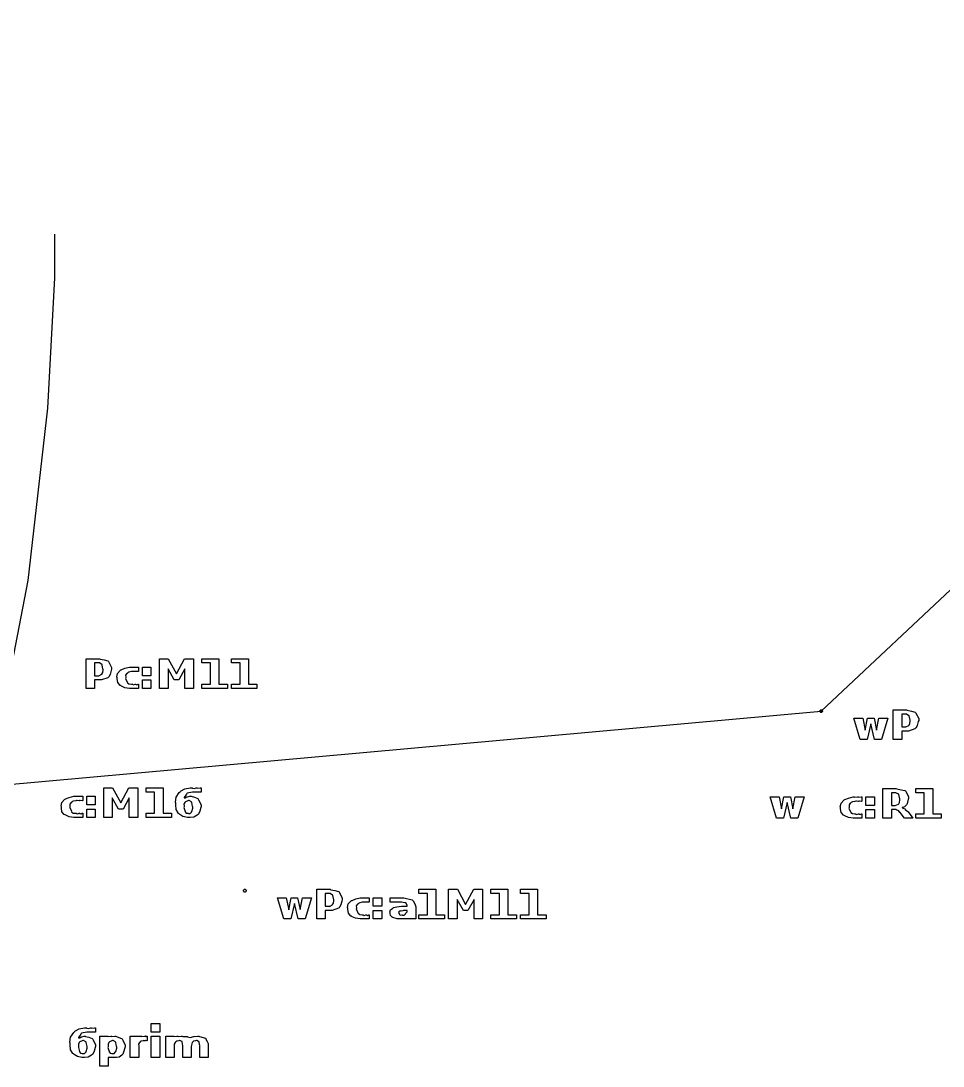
# Model space of a CAD drawing. Extents: x 0 to 25.1, y 0 to 22.3.
# Drawn here: x 9.317 to 11.875, y 17.159 to 20.059 of the extents above; entities that cross this region are included whole.
import ezdxf

# ---------------------------------------------------------------- set-up
doc = ezdxf.new("R2010")
doc.units = 0
doc.layers.get('0').update_dxf_attribs({"linetype": 'CONTINUOUS'})

msp = doc.modelspace()

# ---------------------------------------------------------------- linework, layer by layer
at = {"color": 0}
for p, q in [((11.5368, 18.1442), (13.5736, 20.059)), ((9.4101, 19.4671), (9.4101, 19.3464)), ((9.4101, 19.3464), (9.3915, 18.9842)), ((9.3915, 18.9842), (9.3363, 18.5061)), ((9.3363, 18.5061), (9.2451, 18.035)), ((9.1437, 17.9278), (11.5369, 18.1443))]:
    msp.add_line(p, q, dxfattribs=at)
at = {"color": 9}
for p, q in [((9.4979, 18.2897), (9.535, 18.2897)), ((9.4979, 18.2072), (9.4979, 18.2897)), ((9.5216, 18.2779), (9.5216, 18.2425)), ((9.5329, 18.2779), (9.5216, 18.2779)), ((9.535, 18.2779), (9.5329, 18.2779)), ((9.535, 18.2897), (9.5372, 18.2886)), ((9.5414, 18.2733), (9.535, 18.2779)), ((9.5372, 18.2886), (9.5485, 18.2861)), ((9.542, 18.2733), (9.5414, 18.2733)), ((9.5425, 18.2726), (9.542, 18.2733)), ((9.5449, 18.2608), (9.5425, 18.2726)), ((9.5485, 18.2861), (9.5585, 18.2833)), ((9.5585, 18.2833), (9.56, 18.2821)), ((9.56, 18.2821), (9.5611, 18.2804)), ((9.5611, 18.2804), (9.5687, 18.2654)), ((9.7017, 18.2897), (9.7262, 18.2897)), ((9.7017, 18.2072), (9.7017, 18.2897)), ((9.7262, 18.2897), (9.749, 18.2478)), ((9.749, 18.2478), (9.7715, 18.2897)), ((9.7715, 18.2897), (9.7961, 18.2897)), ((9.7961, 18.2897), (9.7961, 18.2072)), ((9.8192, 18.2779), (9.8192, 18.2897)), ((9.8192, 18.2897), (9.8428, 18.2897)), ((9.8428, 18.2779), (9.8192, 18.2779)), ((9.8428, 18.2897), (9.8665, 18.2897)), ((9.8428, 18.2189), (9.8428, 18.2779)), ((9.8665, 18.2897), (9.8665, 18.2189)), ((9.9013, 18.2779), (9.9013, 18.2897)), ((9.9013, 18.2897), (9.925, 18.2897)), ((9.925, 18.2779), (9.9013, 18.2779)), ((9.925, 18.2897), (9.9486, 18.2897)), ((9.925, 18.2189), (9.925, 18.2779)), ((9.9486, 18.2897), (9.9486, 18.2189)), ((9.5216, 18.2425), (9.5329, 18.2425)), ((9.5329, 18.2425), (9.5333, 18.2421)), ((9.5333, 18.2421), (9.5414, 18.2464)), ((9.5414, 18.2464), (9.542, 18.2471)), ((9.542, 18.2471), (9.5444, 18.2512)), ((9.542, 18.2471), (9.542, 18.2471)), ((9.5444, 18.2512), (9.5452, 18.2581)), ((9.5452, 18.2604), (9.5449, 18.2608)), ((9.5452, 18.2581), (9.5452, 18.2604)), ((9.56, 18.2385), (9.5582, 18.2369)), ((9.5614, 18.2397), (9.56, 18.2385)), ((9.5648, 18.2462), (9.5614, 18.2397)), ((9.5676, 18.2571), (9.5648, 18.2462)), ((9.5687, 18.2604), (9.5676, 18.2571)), ((9.5687, 18.2654), (9.5687, 18.2604)), ((9.5835, 18.2389), (9.5855, 18.2489)), ((9.5845, 18.2367), (9.5835, 18.2389)), ((9.5855, 18.2489), (9.5929, 18.2571)), ((9.5929, 18.2571), (9.5947, 18.2585)), ((9.5947, 18.2585), (9.5957, 18.2589)), ((9.5957, 18.2589), (9.606, 18.2631)), ((9.606, 18.2631), (9.6188, 18.2663)), ((9.6113, 18.2488), (9.6077, 18.244)), ((9.6077, 18.244), (9.6081, 18.2386)), ((9.6081, 18.2386), (9.6081, 18.2367)), ((9.6129, 18.2494), (9.6113, 18.2488)), ((9.6137, 18.2503), (9.6129, 18.2494)), ((9.6171, 18.2524), (9.6137, 18.2503)), ((9.624, 18.2539), (9.6171, 18.2524)), ((9.6188, 18.2663), (9.6231, 18.2663)), ((9.6231, 18.2663), (9.6232, 18.266)), ((9.6232, 18.266), (9.6308, 18.2663)), ((9.6264, 18.2543), (9.624, 18.2539)), ((9.6281, 18.2543), (9.6264, 18.2543)), ((9.6336, 18.2539), (9.6281, 18.2543)), ((9.6308, 18.2663), (9.6333, 18.2663)), ((9.6333, 18.2663), (9.6337, 18.266)), ((9.6348, 18.2543), (9.6336, 18.2539)), ((9.6337, 18.266), (9.6411, 18.2663)), ((9.6368, 18.2543), (9.6348, 18.2543)), ((9.6426, 18.2539), (9.6368, 18.2543)), ((9.6411, 18.2663), (9.6435, 18.2663)), ((9.6435, 18.2543), (9.6426, 18.2539)), ((9.6435, 18.2663), (9.6435, 18.2543)), ((9.6545, 18.2663), (9.6781, 18.2663)), ((9.6545, 18.2425), (9.6545, 18.2663)), ((9.6781, 18.2425), (9.6545, 18.2425)), ((9.6781, 18.2663), (9.6781, 18.2425)), ((9.7427, 18.2308), (9.7253, 18.2617)), ((9.7253, 18.2617), (9.7253, 18.2072)), ((9.7724, 18.2617), (9.7553, 18.2308)), ((9.7724, 18.2072), (9.7724, 18.2617)), ((9.535, 18.2308), (9.5216, 18.2308)), ((9.5216, 18.2308), (9.5216, 18.2072)), ((9.5408, 18.2308), (9.535, 18.2308)), ((9.5582, 18.2369), (9.5408, 18.2308)), ((9.5845, 18.2333), (9.5845, 18.2367)), ((9.586, 18.2233), (9.5845, 18.2333)), ((9.5923, 18.2157), (9.586, 18.2233)), ((9.5947, 18.215), (9.5923, 18.2157)), ((9.5964, 18.2138), (9.5947, 18.215)), ((9.6059, 18.2092), (9.5964, 18.2138)), ((9.6081, 18.2367), (9.6075, 18.2351)), ((9.6075, 18.2351), (9.6121, 18.2244)), ((9.6121, 18.2244), (9.6129, 18.2237)), ((9.6129, 18.2237), (9.6127, 18.2231)), ((9.6127, 18.2231), (9.6171, 18.2197)), ((9.6171, 18.2197), (9.624, 18.2189)), ((9.624, 18.2189), (9.6264, 18.2189)), ((9.6264, 18.2189), (9.6263, 18.2188)), ((9.6263, 18.2188), (9.6295, 18.2175)), ((9.6295, 18.2175), (9.634, 18.2189)), ((9.634, 18.2189), (9.6355, 18.2189)), ((9.6355, 18.2189), (9.6355, 18.2185)), ((9.6355, 18.2185), (9.6387, 18.2175)), ((9.6387, 18.2175), (9.6423, 18.2189)), ((9.6423, 18.2189), (9.6435, 18.2189)), ((9.6435, 18.2189), (9.6435, 18.2072)), ((9.6545, 18.2308), (9.6781, 18.2308)), ((9.6545, 18.2072), (9.6545, 18.2308)), ((9.6781, 18.2308), (9.6781, 18.2072)), ((9.7553, 18.2308), (9.7427, 18.2308)), ((9.8192, 18.2189), (9.8428, 18.2189)), ((9.8192, 18.2072), (9.8192, 18.2189)), ((9.8665, 18.2189), (9.8899, 18.2189)), ((9.8899, 18.2189), (9.8899, 18.2072)), ((9.9013, 18.2189), (9.925, 18.2189)), ((9.9013, 18.2072), (9.9013, 18.2189)), ((9.9486, 18.2189), (9.9721, 18.2189)), ((9.9721, 18.2189), (9.9721, 18.2072)), ((9.5216, 18.2072), (9.4979, 18.2072)), ((9.6188, 18.2072), (9.6059, 18.2092)), ((9.6231, 18.2072), (9.6188, 18.2072)), ((9.625, 18.2072), (9.6231, 18.2072)), ((9.6308, 18.2072), (9.625, 18.2072)), ((9.6333, 18.2072), (9.6308, 18.2072)), ((9.6352, 18.2072), (9.6333, 18.2072)), ((9.6409, 18.2072), (9.6352, 18.2072)), ((9.6435, 18.2072), (9.6409, 18.2072)), ((9.6781, 18.2072), (9.6545, 18.2072)), ((9.7253, 18.2072), (9.7017, 18.2072)), ((9.7961, 18.2072), (9.7724, 18.2072)), ((9.8899, 18.2072), (9.8192, 18.2072)), ((9.9721, 18.2072), (9.9013, 18.2072)), ((11.6273, 18.1244), (11.6521, 18.1244)), ((11.6453, 18.0654), (11.6273, 18.1244)), ((11.6521, 18.1244), (11.6592, 18.0912)), ((11.6592, 18.0912), (11.6655, 18.1244)), ((11.6655, 18.1244), (11.6835, 18.1244)), ((11.6835, 18.1244), (11.6901, 18.0915)), ((11.6901, 18.0915), (11.697, 18.1244)), ((11.697, 18.1244), (11.7217, 18.1244)), ((11.7217, 18.1244), (11.7039, 18.0654)), ((11.7364, 18.1479), (11.7735, 18.1479)), ((11.7364, 18.0654), (11.7364, 18.1479)), ((11.7601, 18.1361), (11.7601, 18.1008)), ((11.7714, 18.1361), (11.7601, 18.1361)), ((11.7735, 18.1361), (11.7714, 18.1361)), ((11.7735, 18.1479), (11.7757, 18.1468)), ((11.7799, 18.1315), (11.7735, 18.1361)), ((11.7757, 18.1468), (11.787, 18.1443)), ((11.7805, 18.1317), (11.7799, 18.1315)), ((11.781, 18.1308), (11.7805, 18.1317)), ((11.7834, 18.119), (11.781, 18.1308)), ((11.787, 18.1443), (11.797, 18.1417)), ((11.797, 18.1417), (11.7985, 18.1403)), ((11.7985, 18.1403), (11.7996, 18.1386)), ((11.7996, 18.1386), (11.8072, 18.1236)), ((11.8072, 18.1236), (11.8072, 18.1186)), ((11.6746, 18.1086), (11.6644, 18.0654)), ((11.6851, 18.0654), (11.6746, 18.1086)), ((11.7601, 18.1008), (11.7714, 18.1008)), ((11.7714, 18.1008), (11.7717, 18.1004)), ((11.7717, 18.1004), (11.7799, 18.1046)), ((11.7967, 18.0951), (11.7793, 18.089)), ((11.7799, 18.1046), (11.7805, 18.1054)), ((11.7805, 18.1054), (11.7829, 18.1094)), ((11.7805, 18.1054), (11.7805, 18.1054)), ((11.7829, 18.1094), (11.7837, 18.1164)), ((11.7837, 18.1186), (11.7834, 18.119)), ((11.7837, 18.1164), (11.7837, 18.1186)), ((11.7985, 18.0967), (11.7967, 18.0951)), ((11.7999, 18.0979), (11.7985, 18.0967)), ((11.8033, 18.1046), (11.7999, 18.0979)), ((11.8061, 18.1153), (11.8033, 18.1046)), ((11.8072, 18.1186), (11.8061, 18.1153)), ((11.6644, 18.0654), (11.6453, 18.0654)), ((11.7039, 18.0654), (11.6851, 18.0654)), ((11.7601, 18.0654), (11.7364, 18.0654)), ((11.7735, 18.089), (11.7601, 18.089)), ((11.7601, 18.089), (11.7601, 18.0654)), ((11.7793, 18.089), (11.7735, 18.089)), ((9.547, 17.9314), (9.5715, 17.9314)), ((9.547, 17.849), (9.547, 17.9314)), ((9.5715, 17.9314), (9.5943, 17.8896)), ((9.5943, 17.8896), (9.6169, 17.9314)), ((9.6169, 17.9314), (9.6414, 17.9314)), ((9.6414, 17.9314), (9.6414, 17.849)), ((9.6645, 17.9197), (9.6645, 17.9314)), ((9.6645, 17.9314), (9.6882, 17.9314)), ((9.6882, 17.9197), (9.6645, 17.9197)), ((9.6882, 17.9314), (9.7118, 17.9314)), ((9.6882, 17.8607), (9.6882, 17.9197)), ((9.7118, 17.9314), (9.7118, 17.8607)), ((9.7567, 17.9183), (9.7588, 17.9201)), ((9.7588, 17.9201), (9.76, 17.9219)), ((9.76, 17.9219), (9.7719, 17.9283)), ((9.7719, 17.9283), (9.7869, 17.9314)), ((9.793, 17.9196), (9.7787, 17.9162)), ((9.7869, 17.9314), (9.792, 17.9314)), ((9.792, 17.9314), (9.7929, 17.9304)), ((9.7929, 17.9304), (9.7984, 17.9299)), ((9.7952, 17.9197), (9.793, 17.9196)), ((9.7976, 17.9197), (9.7952, 17.9197)), ((9.8046, 17.9196), (9.7976, 17.9197)), ((9.7984, 17.9299), (9.8033, 17.9314)), ((9.8033, 17.9314), (9.805, 17.9314)), ((9.8057, 17.9197), (9.8046, 17.9196)), ((9.805, 17.9314), (9.806, 17.9303)), ((9.8066, 17.9197), (9.8057, 17.9197)), ((9.806, 17.9303), (9.8145, 17.9314)), ((9.8096, 17.9196), (9.8066, 17.9197)), ((9.8154, 17.9196), (9.8096, 17.9196)), ((9.8145, 17.9314), (9.8174, 17.9314)), ((9.8174, 17.9197), (9.8154, 17.9196)), ((9.8174, 17.9314), (9.8174, 17.9197)), ((11.708, 17.8471), (11.708, 17.9296)), ((11.708, 17.9296), (11.744, 17.9296)), ((11.744, 17.9296), (11.7465, 17.9285)), ((11.7465, 17.9285), (11.7588, 17.9262)), ((11.7588, 17.9262), (11.7689, 17.924)), ((11.7689, 17.924), (11.7703, 17.9229)), ((11.7703, 17.9229), (11.7713, 17.9212)), ((11.7713, 17.9212), (11.7788, 17.9069)), ((11.7989, 17.9179), (11.7989, 17.9296)), ((11.7989, 17.9296), (11.8226, 17.9296)), ((11.8226, 17.9296), (11.8462, 17.9296)), ((11.8462, 17.9296), (11.8462, 17.8589)), ((9.4288, 17.8807), (9.4308, 17.8907)), ((9.4308, 17.8907), (9.4383, 17.8989)), ((9.4383, 17.8989), (9.44, 17.9001)), ((9.44, 17.9001), (9.441, 17.9007)), ((9.441, 17.9007), (9.4513, 17.9049)), ((9.4513, 17.9049), (9.4641, 17.9081)), ((9.4566, 17.8906), (9.4531, 17.8857)), ((9.4582, 17.8913), (9.4566, 17.8906)), ((9.459, 17.8921), (9.4582, 17.8913)), ((9.4625, 17.8942), (9.459, 17.8921)), ((9.4694, 17.8956), (9.4625, 17.8942)), ((9.4641, 17.9081), (9.4684, 17.9081)), ((9.4684, 17.9081), (9.4685, 17.9078)), ((9.4685, 17.9078), (9.4761, 17.9081)), ((9.4717, 17.8961), (9.4694, 17.8956)), ((9.4735, 17.8961), (9.4717, 17.8961)), ((9.4789, 17.8956), (9.4735, 17.8961)), ((9.4761, 17.9081), (9.4786, 17.9081)), ((9.4786, 17.9081), (9.4791, 17.9078)), ((9.4801, 17.8961), (9.4789, 17.8956)), ((9.4791, 17.9078), (9.4864, 17.9081)), ((9.4821, 17.8961), (9.4801, 17.8961)), ((9.488, 17.8956), (9.4821, 17.8961)), ((9.4864, 17.9081), (9.4888, 17.9081)), ((9.4888, 17.8961), (9.488, 17.8956)), ((9.4888, 17.9081), (9.4888, 17.8961)), ((9.4998, 17.9081), (9.5234, 17.9081)), ((9.4998, 17.8843), (9.4998, 17.9081)), ((9.5234, 17.9081), (9.5234, 17.8843)), ((9.588, 17.8726), (9.5706, 17.9035)), ((9.5706, 17.9035), (9.5706, 17.849)), ((9.6177, 17.9035), (9.6006, 17.8726)), ((9.6177, 17.849), (9.6177, 17.9035)), ((9.7457, 17.8914), (9.7482, 17.9053)), ((9.7466, 17.8892), (9.7457, 17.8914)), ((9.7482, 17.9053), (9.7567, 17.9183)), ((9.7719, 17.891), (9.7696, 17.8861)), ((9.7705, 17.9046), (9.7703, 17.9032)), ((9.7703, 17.9032), (9.7733, 17.9037)), ((9.7703, 17.9032), (9.7703, 17.9032)), ((9.7765, 17.914), (9.7705, 17.9046)), ((9.7731, 17.8917), (9.7719, 17.891)), ((9.7736, 17.8925), (9.7731, 17.8917)), ((9.7733, 17.9037), (9.7778, 17.9065)), ((9.7805, 17.8956), (9.7736, 17.8925)), ((9.7777, 17.9156), (9.7765, 17.914)), ((9.7787, 17.9162), (9.7777, 17.9156)), ((9.7778, 17.9065), (9.7785, 17.9067)), ((9.7785, 17.9067), (9.7791, 17.9068)), ((9.7791, 17.9068), (9.7858, 17.9081)), ((9.782, 17.8961), (9.7805, 17.8956)), ((9.7841, 17.8961), (9.782, 17.8961)), ((9.7904, 17.8924), (9.7841, 17.8961)), ((9.7858, 17.9081), (9.7881, 17.9081)), ((9.7881, 17.9081), (9.7893, 17.9078)), ((9.7893, 17.9078), (9.7986, 17.9056)), ((9.7909, 17.8917), (9.7904, 17.8924)), ((9.7914, 17.891), (9.7909, 17.8917)), ((9.7936, 17.8799), (9.7914, 17.891)), ((9.7986, 17.9056), (9.808, 17.9015)), ((9.808, 17.9015), (9.8094, 17.9001)), ((9.8094, 17.9001), (9.8103, 17.8981)), ((9.8103, 17.8981), (9.8174, 17.8844)), ((11.3952, 17.9061), (11.42, 17.9061)), ((11.4133, 17.8471), (11.3952, 17.9061)), ((11.42, 17.9061), (11.4271, 17.8729)), ((11.4271, 17.8729), (11.4334, 17.9061)), ((11.4334, 17.9061), (11.4514, 17.9061)), ((11.4514, 17.9061), (11.458, 17.8732)), ((11.458, 17.8732), (11.4649, 17.9061)), ((11.4649, 17.9061), (11.4896, 17.9061)), ((11.4896, 17.9061), (11.4718, 17.8471)), ((11.5918, 17.8887), (11.5993, 17.8971)), ((11.5993, 17.8971), (11.601, 17.8983)), ((11.601, 17.8983), (11.6021, 17.8989)), ((11.6021, 17.8989), (11.6123, 17.9031)), ((11.6123, 17.9031), (11.6252, 17.9061)), ((11.6235, 17.8924), (11.62, 17.8903)), ((11.6304, 17.8937), (11.6235, 17.8924)), ((11.6252, 17.9061), (11.6294, 17.9061)), ((11.6294, 17.9061), (11.6296, 17.9058)), ((11.6296, 17.9058), (11.6371, 17.9061)), ((11.6327, 17.8942), (11.6304, 17.8937)), ((11.6345, 17.8942), (11.6327, 17.8942)), ((11.6399, 17.8937), (11.6345, 17.8942)), ((11.6371, 17.9061), (11.6397, 17.9061)), ((11.6397, 17.9061), (11.6401, 17.9058)), ((11.6412, 17.8942), (11.6399, 17.8937)), ((11.6401, 17.9058), (11.6474, 17.9061)), ((11.6431, 17.8942), (11.6412, 17.8942)), ((11.649, 17.8937), (11.6431, 17.8942)), ((11.6474, 17.9061), (11.6498, 17.9061)), ((11.6498, 17.8942), (11.649, 17.8937)), ((11.6498, 17.9061), (11.6498, 17.8942)), ((11.6608, 17.9061), (11.6845, 17.9061)), ((11.6608, 17.8825), (11.6608, 17.9061)), ((11.6845, 17.9061), (11.6845, 17.8825)), ((11.7414, 17.9179), (11.7317, 17.9179)), ((11.7317, 17.9179), (11.7317, 17.8825)), ((11.7439, 17.9179), (11.7414, 17.9179)), ((11.7515, 17.9135), (11.7439, 17.9179)), ((11.7521, 17.9138), (11.7515, 17.9135)), ((11.7526, 17.9131), (11.7521, 17.9138)), ((11.7521, 17.8867), (11.7544, 17.8907)), ((11.755, 17.901), (11.7526, 17.9131)), ((11.7544, 17.8907), (11.7553, 17.8979)), ((11.7553, 17.9003), (11.755, 17.901)), ((11.7553, 17.8979), (11.7553, 17.9003)), ((11.776, 17.8914), (11.7751, 17.8868)), ((11.7777, 17.8997), (11.776, 17.8914)), ((11.7788, 17.9022), (11.7777, 17.8997)), ((11.7788, 17.9069), (11.7788, 17.9022)), ((11.8226, 17.9179), (11.7989, 17.9179)), ((11.8226, 17.8589), (11.8226, 17.9179)), ((9.4298, 17.8785), (9.4288, 17.8807)), ((9.4298, 17.8751), (9.4298, 17.8785)), ((9.4313, 17.8651), (9.4298, 17.8751)), ((9.4376, 17.8574), (9.4313, 17.8651)), ((9.4534, 17.8785), (9.4528, 17.8769)), ((9.4528, 17.8769), (9.4574, 17.8663)), ((9.4531, 17.8857), (9.4534, 17.8803)), ((9.4534, 17.8803), (9.4534, 17.8785)), ((9.4574, 17.8663), (9.4582, 17.8654)), ((9.4582, 17.8654), (9.4581, 17.8649)), ((9.4581, 17.8649), (9.4624, 17.8615)), ((9.5234, 17.8843), (9.4998, 17.8843)), ((9.4998, 17.8726), (9.5234, 17.8726)), ((9.4998, 17.849), (9.4998, 17.8726)), ((9.5234, 17.8726), (9.5234, 17.849)), ((9.6006, 17.8726), (9.588, 17.8726)), ((9.7466, 17.8846), (9.7466, 17.8892)), ((9.748, 17.8708), (9.7466, 17.8846)), ((9.754, 17.8603), (9.748, 17.8708)), ((9.7696, 17.8861), (9.7703, 17.8804)), ((9.7703, 17.8785), (9.7696, 17.8768)), ((9.7696, 17.8768), (9.7726, 17.8658)), ((9.7703, 17.8804), (9.7703, 17.8785)), ((9.7726, 17.8658), (9.7731, 17.865)), ((9.7731, 17.865), (9.7729, 17.8644)), ((9.7729, 17.8644), (9.7755, 17.8615)), ((9.7866, 17.8603), (9.7904, 17.8643)), ((9.7904, 17.8643), (9.7909, 17.865)), ((9.7909, 17.865), (9.7913, 17.8656)), ((9.7913, 17.8656), (9.7939, 17.8753)), ((9.7939, 17.8785), (9.7936, 17.8799)), ((9.7939, 17.8753), (9.7939, 17.8785)), ((9.8134, 17.8667), (9.8096, 17.8586)), ((9.8163, 17.8772), (9.8134, 17.8667)), ((9.8174, 17.8797), (9.8163, 17.8772)), ((9.8174, 17.8844), (9.8174, 17.8797)), ((11.4425, 17.8903), (11.4323, 17.8471)), ((11.453, 17.8471), (11.4425, 17.8903)), ((11.5898, 17.8788), (11.5918, 17.8887)), ((11.5908, 17.8767), (11.5898, 17.8788)), ((11.5908, 17.8733), (11.5908, 17.8767)), ((11.5923, 17.8633), (11.5908, 17.8733)), ((11.5986, 17.8556), (11.5923, 17.8633)), ((11.6145, 17.8767), (11.6138, 17.8751)), ((11.6138, 17.8751), (11.6184, 17.8644)), ((11.6176, 17.8887), (11.6141, 17.8839)), ((11.6141, 17.8839), (11.6145, 17.8785)), ((11.6145, 17.8785), (11.6145, 17.8767)), ((11.6193, 17.8894), (11.6176, 17.8887)), ((11.6184, 17.8644), (11.6193, 17.8636)), ((11.6193, 17.8636), (11.6191, 17.8629)), ((11.6191, 17.8629), (11.6234, 17.8597)), ((11.62, 17.8903), (11.6193, 17.8894)), ((11.6845, 17.8825), (11.6608, 17.8825)), ((11.6608, 17.8708), (11.6845, 17.8708)), ((11.6608, 17.8471), (11.6608, 17.8708)), ((11.6845, 17.8708), (11.6845, 17.8471)), ((11.7317, 17.8825), (11.7414, 17.8825)), ((11.7317, 17.8708), (11.7317, 17.8471)), ((11.7443, 17.8708), (11.7317, 17.8708)), ((11.7414, 17.8825), (11.7423, 17.8819)), ((11.7423, 17.8819), (11.7515, 17.886)), ((11.7448, 17.8708), (11.7443, 17.8708)), ((11.7465, 17.8693), (11.7448, 17.8708)), ((11.7496, 17.8688), (11.7465, 17.8693)), ((11.7505, 17.869), (11.7496, 17.8688)), ((11.7509, 17.8688), (11.7505, 17.869)), ((11.755, 17.8632), (11.7509, 17.8688)), ((11.7515, 17.886), (11.7521, 17.8867)), ((11.7521, 17.8867), (11.7521, 17.8867)), ((11.756, 17.8625), (11.755, 17.8632)), ((11.7675, 17.8471), (11.756, 17.8625)), ((11.7628, 17.8771), (11.7614, 17.8767)), ((11.7614, 17.8767), (11.7614, 17.8757)), ((11.7614, 17.8757), (11.7692, 17.8735)), ((11.7678, 17.879), (11.7628, 17.8771)), ((11.773, 17.8839), (11.7678, 17.879)), ((11.7692, 17.8735), (11.7699, 17.8729)), ((11.7699, 17.8729), (11.7701, 17.8717)), ((11.7701, 17.8717), (11.7732, 17.8681)), ((11.7744, 17.8857), (11.773, 17.8839)), ((11.7732, 17.8681), (11.777, 17.8658)), ((11.7751, 17.8868), (11.7744, 17.8857)), ((11.777, 17.8658), (11.7777, 17.8649)), ((11.7777, 17.8649), (11.7907, 17.8471)), ((9.44, 17.8568), (9.4376, 17.8574)), ((9.4417, 17.8554), (9.44, 17.8568)), ((9.4512, 17.851), (9.4417, 17.8554)), ((9.4641, 17.849), (9.4512, 17.851)), ((9.4624, 17.8615), (9.4694, 17.8607)), ((9.4684, 17.849), (9.4641, 17.849)), ((9.4703, 17.849), (9.4684, 17.849)), ((9.4694, 17.8607), (9.4717, 17.8607)), ((9.4761, 17.849), (9.4703, 17.849)), ((9.4717, 17.8607), (9.4716, 17.8606)), ((9.4716, 17.8606), (9.4748, 17.8592)), ((9.4748, 17.8592), (9.4793, 17.8607)), ((9.4786, 17.849), (9.4761, 17.849)), ((9.4805, 17.849), (9.4786, 17.849)), ((9.4793, 17.8607), (9.4808, 17.8607)), ((9.4863, 17.849), (9.4805, 17.849)), ((9.4808, 17.8607), (9.4809, 17.8603)), ((9.4809, 17.8603), (9.4841, 17.8592)), ((9.4841, 17.8592), (9.4876, 17.8607)), ((9.4888, 17.849), (9.4863, 17.849)), ((9.4876, 17.8607), (9.4888, 17.8607)), ((9.4888, 17.8607), (9.4888, 17.849)), ((9.5234, 17.849), (9.4998, 17.849)), ((9.5706, 17.849), (9.547, 17.849)), ((9.6414, 17.849), (9.6177, 17.849)), ((9.6645, 17.8607), (9.6882, 17.8607)), ((9.6645, 17.849), (9.6645, 17.8607)), ((9.7353, 17.849), (9.6645, 17.849)), ((9.7118, 17.8607), (9.7353, 17.8607)), ((9.7353, 17.8607), (9.7353, 17.849)), ((9.7562, 17.8594), (9.754, 17.8603)), ((9.7578, 17.8576), (9.7562, 17.8594)), ((9.7668, 17.8515), (9.7578, 17.8576)), ((9.779, 17.849), (9.7668, 17.8515)), ((9.7755, 17.8615), (9.7804, 17.8607)), ((9.7831, 17.849), (9.779, 17.849)), ((9.7804, 17.8607), (9.782, 17.8607)), ((9.782, 17.8607), (9.7823, 17.8601)), ((9.7823, 17.8601), (9.7866, 17.8603)), ((9.7865, 17.849), (9.7831, 17.849)), ((9.7968, 17.85), (9.7865, 17.849)), ((9.8062, 17.8551), (9.7968, 17.85)), ((9.8081, 17.8572), (9.8062, 17.8551)), ((9.8096, 17.8586), (9.8081, 17.8572)), ((11.4323, 17.8471), (11.4133, 17.8471)), ((11.4718, 17.8471), (11.453, 17.8471)), ((11.601, 17.8549), (11.5986, 17.8556)), ((11.6028, 17.8536), (11.601, 17.8549)), ((11.6122, 17.849), (11.6028, 17.8536)), ((11.6251, 17.8471), (11.6122, 17.849)), ((11.6234, 17.8597), (11.6304, 17.8589)), ((11.6294, 17.8471), (11.6251, 17.8471)), ((11.6313, 17.8471), (11.6294, 17.8471)), ((11.6304, 17.8589), (11.6327, 17.8589)), ((11.6371, 17.8471), (11.6313, 17.8471)), ((11.6327, 17.8589), (11.6327, 17.8586)), ((11.6327, 17.8586), (11.6358, 17.8574)), ((11.6358, 17.8574), (11.6403, 17.8589)), ((11.6397, 17.8471), (11.6371, 17.8471)), ((11.6415, 17.8471), (11.6397, 17.8471)), ((11.6403, 17.8589), (11.6418, 17.8589)), ((11.6473, 17.8471), (11.6415, 17.8471)), ((11.6418, 17.8589), (11.6419, 17.8583)), ((11.6419, 17.8583), (11.6451, 17.8574)), ((11.6451, 17.8574), (11.6487, 17.8589)), ((11.6498, 17.8471), (11.6473, 17.8471)), ((11.6487, 17.8589), (11.6498, 17.8589)), ((11.6498, 17.8589), (11.6498, 17.8471)), ((11.6845, 17.8471), (11.6608, 17.8471)), ((11.7317, 17.8471), (11.708, 17.8471)), ((11.7907, 17.8471), (11.7675, 17.8471)), ((11.7989, 17.8589), (11.8226, 17.8589)), ((11.7989, 17.8471), (11.7989, 17.8589)), ((11.8697, 17.8471), (11.7989, 17.8471)), ((11.8462, 17.8589), (11.8697, 17.8589)), ((11.8697, 17.8589), (11.8697, 17.8471)), ((10.1378, 17.6499), (10.1749, 17.6499)), ((10.1378, 17.5675), (10.1378, 17.6499)), ((10.1615, 17.6382), (10.1615, 17.6028)), ((10.1727, 17.6382), (10.1615, 17.6382)), ((10.1749, 17.6382), (10.1727, 17.6382)), ((10.1749, 17.6499), (10.177, 17.6487)), ((10.1813, 17.6335), (10.1749, 17.6382)), ((10.177, 17.6487), (10.1884, 17.6464)), ((10.1819, 17.6336), (10.1813, 17.6335)), ((10.1824, 17.6329), (10.1819, 17.6336)), ((10.1848, 17.6211), (10.1824, 17.6329)), ((10.1884, 17.6464), (10.1984, 17.6436)), ((10.1984, 17.6436), (10.1999, 17.6424)), ((10.1999, 17.6424), (10.201, 17.6407)), ((10.201, 17.6407), (10.2086, 17.6257)), ((10.4212, 17.6382), (10.4212, 17.6499)), ((10.4212, 17.6499), (10.4449, 17.6499)), ((10.4449, 17.6382), (10.4212, 17.6382)), ((10.4449, 17.6499), (10.4685, 17.6499)), ((10.4449, 17.5792), (10.4449, 17.6382)), ((10.4685, 17.6499), (10.4685, 17.5792)), ((10.5034, 17.6499), (10.5279, 17.6499)), ((10.5034, 17.5675), (10.5034, 17.6499)), ((10.5279, 17.6499), (10.5507, 17.6081)), ((10.5507, 17.6081), (10.5732, 17.6499)), ((10.5732, 17.6499), (10.5978, 17.6499)), ((10.5978, 17.6499), (10.5978, 17.5675)), ((10.6209, 17.6382), (10.6209, 17.6499)), ((10.6209, 17.6499), (10.6445, 17.6499)), ((10.6445, 17.6382), (10.6209, 17.6382)), ((10.6445, 17.6499), (10.6682, 17.6499)), ((10.6445, 17.5792), (10.6445, 17.6382)), ((10.6682, 17.6499), (10.6682, 17.5792)), ((10.703, 17.6382), (10.703, 17.6499)), ((10.703, 17.6499), (10.7267, 17.6499)), ((10.7267, 17.6382), (10.703, 17.6382)), ((10.7267, 17.6499), (10.7503, 17.6499)), ((10.7267, 17.5792), (10.7267, 17.6382)), ((10.7503, 17.6499), (10.7503, 17.5792)), ((10.0287, 17.6265), (10.0534, 17.6265)), ((10.0467, 17.5675), (10.0287, 17.6265)), ((10.0534, 17.6265), (10.0606, 17.5932)), ((10.0606, 17.5932), (10.0669, 17.6265)), ((10.076, 17.6106), (10.0658, 17.5675)), ((10.0669, 17.6265), (10.0849, 17.6265)), ((10.0864, 17.5675), (10.076, 17.6106)), ((10.0849, 17.6265), (10.0914, 17.5935)), ((10.0914, 17.5935), (10.0984, 17.6265)), ((10.0984, 17.6265), (10.1231, 17.6265)), ((10.1231, 17.6265), (10.1053, 17.5675)), ((10.1615, 17.6028), (10.1727, 17.6028)), ((10.1727, 17.6028), (10.1731, 17.6024)), ((10.1731, 17.6024), (10.1813, 17.6067)), ((10.1813, 17.6067), (10.1819, 17.6074)), ((10.1819, 17.6074), (10.1842, 17.6114)), ((10.1819, 17.6074), (10.1819, 17.6074)), ((10.1842, 17.6114), (10.1851, 17.6183)), ((10.1851, 17.6206), (10.1848, 17.6211)), ((10.1851, 17.6183), (10.1851, 17.6206)), ((10.2047, 17.6065), (10.2013, 17.6)), ((10.2075, 17.6174), (10.2047, 17.6065)), ((10.2086, 17.6206), (10.2075, 17.6174)), ((10.2086, 17.6257), (10.2086, 17.6206)), ((10.2234, 17.5992), (10.2254, 17.6092)), ((10.2254, 17.6092), (10.2328, 17.6174)), ((10.2328, 17.6174), (10.2345, 17.6186)), ((10.2345, 17.6186), (10.2356, 17.6192)), ((10.2356, 17.6192), (10.2458, 17.6233)), ((10.2458, 17.6233), (10.2587, 17.6265)), ((10.2511, 17.609), (10.2476, 17.6042)), ((10.2476, 17.6042), (10.248, 17.5987)), ((10.2528, 17.6097), (10.2511, 17.609)), ((10.2535, 17.6106), (10.2528, 17.6097)), ((10.257, 17.6126), (10.2535, 17.6106)), ((10.2639, 17.614), (10.257, 17.6126)), ((10.2587, 17.6265), (10.263, 17.6265)), ((10.263, 17.6265), (10.2631, 17.6262)), ((10.2631, 17.6262), (10.2706, 17.6265)), ((10.2662, 17.6146), (10.2639, 17.614)), ((10.268, 17.6146), (10.2662, 17.6146)), ((10.2734, 17.614), (10.268, 17.6146)), ((10.2706, 17.6265), (10.2732, 17.6265)), ((10.2732, 17.6265), (10.2736, 17.6262)), ((10.2747, 17.6146), (10.2734, 17.614)), ((10.2736, 17.6262), (10.2809, 17.6265)), ((10.2766, 17.6146), (10.2747, 17.6146)), ((10.2825, 17.614), (10.2766, 17.6146)), ((10.2809, 17.6265), (10.2834, 17.6265)), ((10.2834, 17.6146), (10.2825, 17.614)), ((10.2834, 17.6265), (10.2834, 17.6146)), ((10.2943, 17.6265), (10.318, 17.6265)), ((10.2943, 17.6028), (10.2943, 17.6265)), ((10.318, 17.6028), (10.2943, 17.6028)), ((10.318, 17.6265), (10.318, 17.6028)), ((10.3415, 17.6146), (10.3415, 17.6265)), ((10.3415, 17.6265), (10.342, 17.6262)), ((10.3427, 17.6146), (10.3415, 17.6146)), ((10.342, 17.6262), (10.3487, 17.626)), ((10.3464, 17.6139), (10.3427, 17.6146)), ((10.3524, 17.614), (10.3464, 17.6139)), ((10.3487, 17.626), (10.3563, 17.6265)), ((10.3509, 17.599), (10.3601, 17.6014)), ((10.3543, 17.6146), (10.3524, 17.614)), ((10.3557, 17.6146), (10.3543, 17.6146)), ((10.3601, 17.6139), (10.3557, 17.6146)), ((10.3563, 17.6265), (10.3589, 17.6265)), ((10.3589, 17.6265), (10.3602, 17.6262)), ((10.3672, 17.614), (10.3601, 17.6139)), ((10.3601, 17.6014), (10.3725, 17.6028)), ((10.3602, 17.6262), (10.3726, 17.6265)), ((10.3695, 17.6146), (10.3672, 17.614)), ((10.3727, 17.6146), (10.3695, 17.6146)), ((10.3725, 17.6028), (10.3767, 17.6028)), ((10.3726, 17.6265), (10.3767, 17.6265)), ((10.3822, 17.6126), (10.3727, 17.6146)), ((10.3767, 17.6265), (10.3794, 17.6262)), ((10.3767, 17.6028), (10.3888, 17.6028)), ((10.3794, 17.6262), (10.4024, 17.6208)), ((10.3841, 17.6126), (10.3822, 17.6126)), ((10.3848, 17.6122), (10.3841, 17.6126)), ((10.3885, 17.606), (10.3848, 17.6122)), ((10.3888, 17.6061), (10.3885, 17.606)), ((10.3888, 17.6028), (10.3888, 17.6061)), ((10.4024, 17.6208), (10.4038, 17.6197)), ((10.4038, 17.6197), (10.4048, 17.6178)), ((10.4048, 17.6178), (10.4096, 17.6099)), ((10.4096, 17.6099), (10.4123, 17.6014)), ((10.4123, 17.6014), (10.4123, 17.5985)), ((10.5444, 17.5911), (10.527, 17.6219)), ((10.527, 17.6219), (10.527, 17.5675)), ((10.5741, 17.6219), (10.557, 17.5911)), ((10.5741, 17.5675), (10.5741, 17.6219)), ((10.1749, 17.5911), (10.1615, 17.5911)), ((10.1615, 17.5911), (10.1615, 17.5675)), ((10.1807, 17.5911), (10.1749, 17.5911)), ((10.198, 17.5972), (10.1807, 17.5911)), ((10.1999, 17.5987), (10.198, 17.5972)), ((10.2013, 17.6), (10.1999, 17.5987)), ((10.2243, 17.5969), (10.2234, 17.5992)), ((10.2243, 17.5936), (10.2243, 17.5969)), ((10.2259, 17.5836), (10.2243, 17.5936)), ((10.2322, 17.5758), (10.2259, 17.5836)), ((10.2345, 17.5753), (10.2322, 17.5758)), ((10.2363, 17.5739), (10.2345, 17.5753)), ((10.2457, 17.5694), (10.2363, 17.5739)), ((10.248, 17.5969), (10.2473, 17.5954)), ((10.2473, 17.5954), (10.252, 17.5847)), ((10.248, 17.5987), (10.248, 17.5969)), ((10.252, 17.5847), (10.2528, 17.5839)), ((10.2528, 17.5839), (10.2526, 17.5833)), ((10.2526, 17.5833), (10.2569, 17.58)), ((10.2569, 17.58), (10.2639, 17.5792)), ((10.2639, 17.5792), (10.2662, 17.5792)), ((10.2662, 17.5792), (10.2662, 17.579)), ((10.2662, 17.579), (10.2694, 17.5776)), ((10.2694, 17.5776), (10.2738, 17.5792)), ((10.2738, 17.5792), (10.2753, 17.5792)), ((10.2753, 17.5792), (10.2754, 17.5788)), ((10.2754, 17.5788), (10.2786, 17.5776)), ((10.2786, 17.5776), (10.2822, 17.5792)), ((10.2822, 17.5792), (10.2834, 17.5792)), ((10.2834, 17.5792), (10.2834, 17.5675)), ((10.2943, 17.5911), (10.318, 17.5911)), ((10.2943, 17.5675), (10.2943, 17.5911)), ((10.318, 17.5911), (10.318, 17.5675)), ((10.3407, 17.586), (10.3422, 17.5925)), ((10.3415, 17.5849), (10.3407, 17.586)), ((10.3415, 17.5829), (10.3415, 17.5849)), ((10.3426, 17.5771), (10.3415, 17.5829)), ((10.3422, 17.5925), (10.3486, 17.5978)), ((10.3466, 17.5726), (10.3426, 17.5771)), ((10.348, 17.5722), (10.3466, 17.5726)), ((10.3491, 17.5714), (10.348, 17.5722)), ((10.3486, 17.5978), (10.35, 17.5985)), ((10.35, 17.5985), (10.3509, 17.599)), ((10.3674, 17.5889), (10.3646, 17.5867)), ((10.3646, 17.5867), (10.3652, 17.5854)), ((10.3652, 17.585), (10.3649, 17.5847)), ((10.3649, 17.5847), (10.3673, 17.581)), ((10.3652, 17.5854), (10.3652, 17.585)), ((10.3673, 17.581), (10.3678, 17.5807)), ((10.3684, 17.5896), (10.3674, 17.5889)), ((10.3678, 17.5807), (10.3676, 17.5801)), ((10.3676, 17.5801), (10.3696, 17.5779)), ((10.369, 17.5899), (10.3684, 17.5896)), ((10.3716, 17.5896), (10.369, 17.5899)), ((10.3696, 17.5779), (10.3737, 17.5792)), ((10.3765, 17.5904), (10.3716, 17.5896)), ((10.3737, 17.5792), (10.3752, 17.5792)), ((10.3752, 17.5792), (10.3755, 17.5785)), ((10.3755, 17.5785), (10.3799, 17.5783)), ((10.378, 17.5911), (10.3765, 17.5904)), ((10.3888, 17.5911), (10.378, 17.5911)), ((10.3799, 17.5783), (10.3841, 17.5815)), ((10.3841, 17.5815), (10.3847, 17.5819)), ((10.3843, 17.5825), (10.3888, 17.5876)), ((10.3847, 17.5819), (10.3843, 17.5825)), ((10.3888, 17.5893), (10.3888, 17.5911)), ((10.3888, 17.5876), (10.3888, 17.5893)), ((10.4123, 17.5985), (10.4123, 17.5675)), ((10.4212, 17.5792), (10.4449, 17.5792)), ((10.4212, 17.5675), (10.4212, 17.5792)), ((10.4685, 17.5792), (10.492, 17.5792)), ((10.492, 17.5792), (10.492, 17.5675)), ((10.557, 17.5911), (10.5444, 17.5911)), ((10.6209, 17.5792), (10.6445, 17.5792)), ((10.6209, 17.5675), (10.6209, 17.5792)), ((10.6682, 17.5792), (10.6916, 17.5792)), ((10.6916, 17.5792), (10.6916, 17.5675)), ((10.703, 17.5792), (10.7267, 17.5792)), ((10.703, 17.5675), (10.703, 17.5792)), ((10.7503, 17.5792), (10.7738, 17.5792)), ((10.7738, 17.5792), (10.7738, 17.5675)), ((10.0658, 17.5675), (10.0467, 17.5675)), ((10.1053, 17.5675), (10.0864, 17.5675)), ((10.1615, 17.5675), (10.1378, 17.5675)), ((10.2586, 17.5675), (10.2457, 17.5694)), ((10.263, 17.5675), (10.2586, 17.5675)), ((10.2649, 17.5675), (10.263, 17.5675)), ((10.2706, 17.5675), (10.2649, 17.5675)), ((10.2732, 17.5675), (10.2706, 17.5675)), ((10.2751, 17.5675), (10.2732, 17.5675)), ((10.2808, 17.5675), (10.2751, 17.5675)), ((10.2834, 17.5675), (10.2808, 17.5675)), ((10.318, 17.5675), (10.2943, 17.5675)), ((10.3612, 17.5675), (10.3491, 17.5714)), ((10.3656, 17.5675), (10.3612, 17.5675)), ((10.3681, 17.5675), (10.3656, 17.5675)), ((10.3754, 17.5675), (10.3681, 17.5675)), ((10.3786, 17.5675), (10.3754, 17.5675)), ((10.3805, 17.5675), (10.3786, 17.5675)), ((10.3863, 17.5675), (10.3805, 17.5675)), ((10.3888, 17.5675), (10.3863, 17.5675)), ((10.4123, 17.5675), (10.3888, 17.5675)), ((10.492, 17.5675), (10.4212, 17.5675)), ((10.527, 17.5675), (10.5034, 17.5675)), ((10.5978, 17.5675), (10.5741, 17.5675)), ((10.6916, 17.5675), (10.6209, 17.5675)), ((10.7738, 17.5675), (10.703, 17.5675)), ((9.4638, 17.2524), (9.4658, 17.2542)), ((9.4658, 17.2542), (9.467, 17.256)), ((9.467, 17.256), (9.4789, 17.2625)), ((9.4789, 17.2625), (9.494, 17.2656)), ((9.5, 17.2538), (9.4857, 17.2504)), ((9.494, 17.2656), (9.499, 17.2656)), ((9.499, 17.2656), (9.4999, 17.2646)), ((9.4999, 17.2646), (9.5054, 17.2639)), ((9.5023, 17.2538), (9.5, 17.2538)), ((9.5046, 17.2538), (9.5023, 17.2538)), ((9.5117, 17.2538), (9.5046, 17.2538)), ((9.5054, 17.2639), (9.5104, 17.2656)), ((9.5104, 17.2656), (9.512, 17.2656)), ((9.5127, 17.2538), (9.5117, 17.2538)), ((9.512, 17.2656), (9.513, 17.2644)), ((9.5137, 17.2538), (9.5127, 17.2538)), ((9.513, 17.2644), (9.5215, 17.2656)), ((9.5167, 17.2536), (9.5137, 17.2538)), ((9.5225, 17.2538), (9.5167, 17.2536)), ((9.5215, 17.2656), (9.5244, 17.2656)), ((9.5244, 17.2538), (9.5225, 17.2538)), ((9.5244, 17.2656), (9.5244, 17.2538)), ((9.6785, 17.2775), (9.7022, 17.2775)), ((9.6785, 17.2538), (9.6785, 17.2775)), ((9.7022, 17.2538), (9.6785, 17.2538)), ((9.7022, 17.2775), (9.7022, 17.2538)), ((9.4527, 17.2256), (9.4552, 17.2394)), ((9.4537, 17.2232), (9.4527, 17.2256)), ((9.4552, 17.2394), (9.4638, 17.2524)), ((9.4789, 17.225), (9.4767, 17.2203)), ((9.4775, 17.2387), (9.4773, 17.2374)), ((9.4773, 17.2374), (9.4804, 17.2378)), ((9.4773, 17.2374), (9.4773, 17.2374)), ((9.4836, 17.2481), (9.4775, 17.2387)), ((9.4801, 17.2258), (9.4789, 17.225)), ((9.4806, 17.2265), (9.4801, 17.2258)), ((9.4804, 17.2378), (9.4848, 17.2406)), ((9.4876, 17.2297), (9.4806, 17.2265)), ((9.4847, 17.2497), (9.4836, 17.2481)), ((9.4857, 17.2504), (9.4847, 17.2497)), ((9.4848, 17.2406), (9.4856, 17.2408)), ((9.4856, 17.2408), (9.4862, 17.2408)), ((9.4862, 17.2408), (9.4928, 17.2421)), ((9.489, 17.2301), (9.4876, 17.2297)), ((9.4911, 17.2301), (9.489, 17.2301)), ((9.4974, 17.2264), (9.4911, 17.2301)), ((9.4928, 17.2421), (9.4951, 17.2421)), ((9.4951, 17.2421), (9.4964, 17.2418)), ((9.4964, 17.2418), (9.5056, 17.2397)), ((9.4979, 17.2258), (9.4974, 17.2264)), ((9.4984, 17.2251), (9.4979, 17.2258)), ((9.5007, 17.2139), (9.4984, 17.2251)), ((9.5056, 17.2397), (9.515, 17.2356)), ((9.515, 17.2356), (9.5164, 17.2343)), ((9.5164, 17.2343), (9.5173, 17.2322)), ((9.5173, 17.2322), (9.5244, 17.2185)), ((9.5358, 17.1594), (9.5358, 17.2421)), ((9.5358, 17.2421), (9.5595, 17.2421)), ((9.5612, 17.2249), (9.5589, 17.22)), ((9.5595, 17.2421), (9.5595, 17.2418)), ((9.5595, 17.2418), (9.5663, 17.2421)), ((9.5625, 17.2256), (9.5612, 17.2249)), ((9.563, 17.2264), (9.5625, 17.2256)), ((9.5698, 17.2297), (9.563, 17.2264)), ((9.5663, 17.2421), (9.5686, 17.2421)), ((9.5686, 17.2421), (9.5692, 17.2418)), ((9.5692, 17.2418), (9.5775, 17.2421)), ((9.5712, 17.2301), (9.5698, 17.2297)), ((9.5732, 17.2301), (9.5712, 17.2301)), ((9.5795, 17.2263), (9.5732, 17.2301)), ((9.5775, 17.2421), (9.5803, 17.2421)), ((9.5801, 17.2256), (9.5795, 17.2263)), ((9.5806, 17.2249), (9.5801, 17.2256)), ((9.5803, 17.2421), (9.5821, 17.2418)), ((9.5828, 17.2139), (9.5806, 17.2249)), ((9.5821, 17.2418), (9.5979, 17.235)), ((9.5979, 17.235), (9.5992, 17.2336)), ((9.5992, 17.2336), (9.5999, 17.2315)), ((9.5999, 17.2315), (9.6066, 17.2174)), ((9.6203, 17.1831), (9.6203, 17.2421)), ((9.6203, 17.2421), (9.644, 17.2421)), ((9.6463, 17.2249), (9.6434, 17.2201)), ((9.644, 17.2421), (9.644, 17.2421)), ((9.644, 17.2421), (9.6499, 17.2421)), ((9.6477, 17.2256), (9.6463, 17.2249)), ((9.6483, 17.2264), (9.6477, 17.2256)), ((9.6511, 17.2283), (9.6483, 17.2264)), ((9.6499, 17.2421), (9.6518, 17.2421)), ((9.6564, 17.2297), (9.6511, 17.2283)), ((9.6518, 17.2421), (9.6524, 17.2418)), ((9.6524, 17.2418), (9.66, 17.2421)), ((9.6581, 17.2301), (9.6564, 17.2297)), ((9.6583, 17.2301), (9.6581, 17.2301)), ((9.6589, 17.2294), (9.6583, 17.2301)), ((9.6619, 17.2299), (9.6589, 17.2294)), ((9.66, 17.2421), (9.6626, 17.2421)), ((9.6624, 17.2421), (9.6619, 17.2417)), ((9.6619, 17.2417), (9.6637, 17.2421)), ((9.6629, 17.2301), (9.6619, 17.2299)), ((9.6626, 17.2421), (9.6624, 17.2421)), ((9.6639, 17.2301), (9.6629, 17.2301)), ((9.6637, 17.2421), (9.6644, 17.2421)), ((9.6669, 17.2297), (9.6639, 17.2301)), ((9.6644, 17.2421), (9.6646, 17.2418)), ((9.6646, 17.2418), (9.6668, 17.2421)), ((9.6668, 17.2421), (9.6676, 17.2421)), ((9.6676, 17.2301), (9.6669, 17.2297)), ((9.6676, 17.2421), (9.6676, 17.2301)), ((9.6785, 17.2421), (9.7022, 17.2421)), ((9.6785, 17.1831), (9.6785, 17.2421)), ((9.7022, 17.2421), (9.7022, 17.1831)), ((9.719, 17.1831), (9.719, 17.2421)), ((9.719, 17.2421), (9.7427, 17.2421)), ((9.745, 17.2249), (9.7421, 17.2201)), ((9.7427, 17.2421), (9.7427, 17.2418)), ((9.7427, 17.2418), (9.75, 17.2421)), ((9.7464, 17.2256), (9.745, 17.2249)), ((9.747, 17.2264), (9.7464, 17.2256)), ((9.7498, 17.2283), (9.747, 17.2264)), ((9.755, 17.2297), (9.7498, 17.2283)), ((9.75, 17.2421), (9.7524, 17.2421)), ((9.7524, 17.2421), (9.7531, 17.2418)), ((9.7531, 17.2418), (9.762, 17.2421)), ((9.7568, 17.2301), (9.755, 17.2297)), ((9.7585, 17.2301), (9.7568, 17.2301)), ((9.7637, 17.2276), (9.7585, 17.2301)), ((9.762, 17.2421), (9.765, 17.2421)), ((9.7642, 17.2274), (9.7637, 17.2276)), ((9.7645, 17.2269), (9.7642, 17.2274)), ((9.766, 17.2157), (9.7645, 17.2269)), ((9.765, 17.2421), (9.7661, 17.2418)), ((9.7661, 17.2418), (9.7773, 17.2414)), ((9.7773, 17.2414), (9.7783, 17.2413)), ((9.7783, 17.2413), (9.7791, 17.2408)), ((9.7791, 17.2408), (9.7866, 17.2389)), ((9.7866, 17.2389), (9.7872, 17.2386)), ((9.7872, 17.2386), (9.7966, 17.2411)), ((9.7872, 17.2386), (9.7872, 17.2386)), ((9.7926, 17.2249), (9.7898, 17.2142)), ((9.7935, 17.2256), (9.7926, 17.2249)), ((9.7941, 17.2264), (9.7935, 17.2256)), ((9.7962, 17.2283), (9.7941, 17.2264)), ((9.8019, 17.2297), (9.7962, 17.2283)), ((9.7966, 17.2411), (9.7976, 17.2413)), ((9.7976, 17.2413), (9.798, 17.2411)), ((9.798, 17.2411), (9.8079, 17.2421)), ((9.8039, 17.2301), (9.8019, 17.2297)), ((9.8054, 17.2301), (9.8039, 17.2301)), ((9.8103, 17.2276), (9.8054, 17.2301)), ((9.8079, 17.2421), (9.8112, 17.2421)), ((9.8112, 17.2274), (9.8103, 17.2276)), ((9.8112, 17.2421), (9.8128, 17.2418)), ((9.8116, 17.2269), (9.8112, 17.2274)), ((9.8129, 17.2185), (9.8116, 17.2269)), ((9.8128, 17.2418), (9.8293, 17.2372)), ((9.8293, 17.2372), (9.8303, 17.2363)), ((9.8303, 17.2363), (9.8305, 17.2343)), ((9.8305, 17.2343), (9.8339, 17.2279)), ((9.8339, 17.2279), (9.8371, 17.2218)), ((9.4537, 17.2186), (9.4537, 17.2232)), ((9.4551, 17.2049), (9.4537, 17.2186)), ((9.461, 17.1944), (9.4551, 17.2049)), ((9.4767, 17.2203), (9.4773, 17.2146)), ((9.4773, 17.2125), (9.4767, 17.211)), ((9.4767, 17.211), (9.4796, 17.1999)), ((9.4773, 17.2146), (9.4773, 17.2125)), ((9.4796, 17.1999), (9.4801, 17.1992)), ((9.4801, 17.1992), (9.4799, 17.1986)), ((9.4799, 17.1986), (9.4825, 17.1956)), ((9.4825, 17.1956), (9.4874, 17.1947)), ((9.4874, 17.1947), (9.489, 17.1947)), ((9.489, 17.1947), (9.4893, 17.1942)), ((9.4936, 17.1944), (9.4974, 17.1985)), ((9.4974, 17.1985), (9.4979, 17.1992)), ((9.4979, 17.1992), (9.4984, 17.1997)), ((9.4984, 17.1997), (9.501, 17.2093)), ((9.501, 17.2125), (9.5007, 17.2139)), ((9.501, 17.2093), (9.501, 17.2125)), ((9.5204, 17.2008), (9.5166, 17.1928)), ((9.5233, 17.2112), (9.5204, 17.2008)), ((9.5244, 17.2139), (9.5233, 17.2112)), ((9.5244, 17.2185), (9.5244, 17.2139)), ((9.5595, 17.2125), (9.5588, 17.211)), ((9.5588, 17.211), (9.562, 17.2001)), ((9.5589, 17.22), (9.5595, 17.2144)), ((9.5595, 17.2144), (9.5595, 17.2125)), ((9.562, 17.2001), (9.5625, 17.1993)), ((9.5625, 17.1993), (9.5622, 17.1988)), ((9.5622, 17.1988), (9.5648, 17.1957)), ((9.5648, 17.1957), (9.5696, 17.1947)), ((9.5696, 17.1947), (9.5712, 17.1947)), ((9.5712, 17.1947), (9.5715, 17.1943)), ((9.5756, 17.1944), (9.5795, 17.1986)), ((9.5795, 17.1986), (9.5801, 17.1993)), ((9.5801, 17.1993), (9.5805, 17.1999)), ((9.5805, 17.1999), (9.5831, 17.2094)), ((9.5831, 17.2125), (9.5828, 17.2139)), ((9.5831, 17.2094), (9.5831, 17.2125)), ((9.603, 17.2006), (9.6004, 17.1928)), ((9.6055, 17.2103), (9.603, 17.2006)), ((9.6066, 17.2125), (9.6055, 17.2103)), ((9.6066, 17.2174), (9.6066, 17.2125)), ((9.6434, 17.2201), (9.644, 17.2147)), ((9.644, 17.2147), (9.644, 17.2131)), ((9.644, 17.2131), (9.644, 17.1831)), ((9.7421, 17.2201), (9.7427, 17.2146)), ((9.7427, 17.2146), (9.7427, 17.2128)), ((9.7427, 17.2128), (9.7427, 17.1831)), ((9.7663, 17.2143), (9.766, 17.2157)), ((9.7663, 17.1831), (9.7663, 17.2143)), ((9.7898, 17.2142), (9.7898, 17.2128)), ((9.7898, 17.2128), (9.7898, 17.1831)), ((9.8123, 17.2162), (9.8136, 17.2178)), ((9.8132, 17.2158), (9.8123, 17.2162)), ((9.8136, 17.2181), (9.8129, 17.2185)), ((9.8134, 17.2158), (9.8132, 17.2158)), ((9.8134, 17.2154), (9.8134, 17.2158)), ((9.8134, 17.2143), (9.8134, 17.2154)), ((9.8134, 17.1831), (9.8134, 17.2143)), ((9.8134, 17.2143), (9.8134, 17.2143)), ((9.8136, 17.2178), (9.8136, 17.2181)), ((9.8371, 17.2218), (9.8371, 17.2197)), ((9.8371, 17.2197), (9.8371, 17.1831)), ((9.4632, 17.1935), (9.461, 17.1944)), ((9.4648, 17.1917), (9.4632, 17.1935)), ((9.4739, 17.1857), (9.4648, 17.1917)), ((9.4861, 17.1831), (9.4739, 17.1857)), ((9.4901, 17.1831), (9.4861, 17.1831)), ((9.4893, 17.1942), (9.4936, 17.1944)), ((9.4935, 17.1831), (9.4901, 17.1831)), ((9.5038, 17.184), (9.4935, 17.1831)), ((9.5132, 17.1893), (9.5038, 17.184)), ((9.5151, 17.1913), (9.5132, 17.1893)), ((9.5166, 17.1928), (9.5151, 17.1913)), ((9.5595, 17.1831), (9.5595, 17.1594)), ((9.5611, 17.1831), (9.5595, 17.1831)), ((9.5663, 17.1831), (9.5611, 17.1831)), ((9.5686, 17.1831), (9.5663, 17.1831)), ((9.5708, 17.1831), (9.5686, 17.1831)), ((9.5774, 17.1831), (9.5708, 17.1831)), ((9.5715, 17.1943), (9.5756, 17.1944)), ((9.5803, 17.1831), (9.5774, 17.1831)), ((9.5827, 17.1831), (9.5803, 17.1831)), ((9.59, 17.184), (9.5827, 17.1831)), ((9.5974, 17.1893), (9.59, 17.184)), ((9.5992, 17.1913), (9.5974, 17.1893)), ((9.6004, 17.1928), (9.5992, 17.1913)), ((9.644, 17.1831), (9.6203, 17.1831)), ((9.7022, 17.1831), (9.6785, 17.1831)), ((9.7427, 17.1831), (9.719, 17.1831)), ((9.7898, 17.1831), (9.7663, 17.1831)), ((9.8371, 17.1831), (9.8134, 17.1831)), ((9.5595, 17.1594), (9.5358, 17.1594))]:
    msp.add_line(p, q, dxfattribs=at)
at = {"color": 51}
for p, q in [((11.5329, 18.1451), (11.5359, 18.1481)), ((11.5329, 18.1442), (11.5329, 18.1451)), ((11.5329, 18.1432), (11.5329, 18.1442)), ((11.5359, 18.1403), (11.5329, 18.1432)), ((11.5359, 18.1481), (11.5368, 18.1481)), ((11.5368, 18.1403), (11.5359, 18.1403)), ((11.5368, 18.1481), (11.5378, 18.1481)), ((11.5378, 18.1403), (11.5368, 18.1403)), ((11.5378, 18.1481), (11.5408, 18.1451)), ((11.5408, 18.1432), (11.5378, 18.1403)), ((11.5408, 18.1451), (11.5408, 18.1442)), ((11.5408, 18.1442), (11.5408, 18.1432)), ((9.9343, 17.6472), (9.9372, 17.6501)), ((9.9343, 17.6463), (9.9343, 17.6472)), ((9.9343, 17.6453), (9.9343, 17.6463)), ((9.9372, 17.6422), (9.9343, 17.6453)), ((9.9372, 17.6501), (9.9382, 17.6501)), ((9.9382, 17.6422), (9.9372, 17.6422)), ((9.9382, 17.6501), (9.9392, 17.6501)), ((9.9392, 17.6422), (9.9382, 17.6422)), ((9.9392, 17.6501), (9.9422, 17.6472)), ((9.9422, 17.6453), (9.9392, 17.6422)), ((9.9422, 17.6472), (9.9422, 17.6463)), ((9.9422, 17.6463), (9.9422, 17.6453))]:
    msp.add_line(p, q, dxfattribs=at)

doc.saveas('drawing.dxf')
